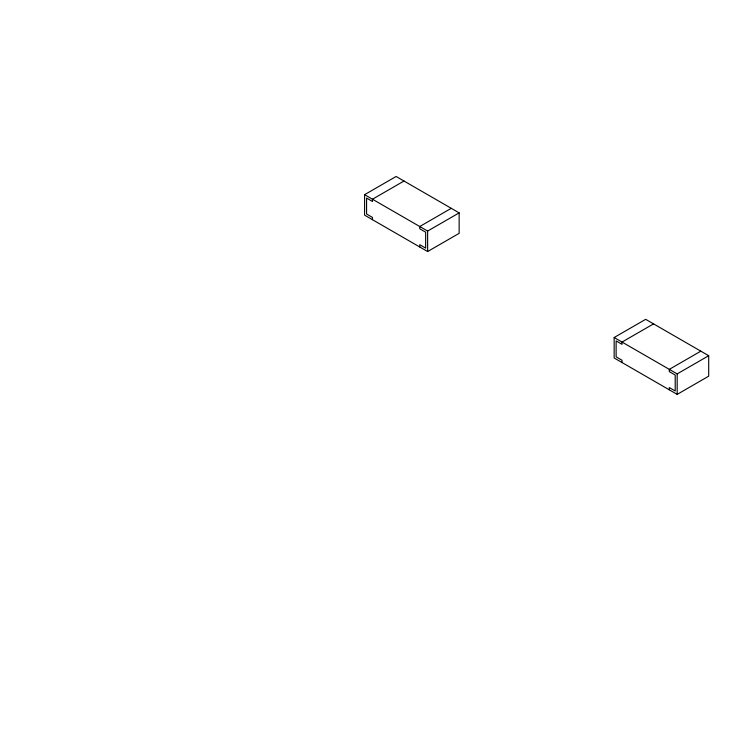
<?xml version="1.0" encoding="UTF-8"?>
<svg xmlns="http://www.w3.org/2000/svg" width="746" height="746" viewBox="0 0 746 746"><rect width="100%" height="100%" fill="white"/><g stroke="black" fill="none" stroke-linecap="round" stroke-linejoin="round"><path stroke-width="1.12" d="M364.598 194.678L396.117 176.476L459.144 212.871L459.144 233.339L427.626 251.533L364.598 215.146L364.598 194.678L427.626 231.064L459.144 212.871M403.996 181.026L372.478 199.219L372.478 201.495L366.575 198.082L366.575 214.009L372.478 217.422L372.478 219.697M451.265 208.321L419.756 226.514L419.756 228.789L425.658 232.202L425.658 248.12L419.756 244.707L419.756 246.982M614.154 337.518L645.672 319.325L708.7 355.711L708.7 376.18L677.182 394.373L614.154 357.987L614.154 337.518L677.182 373.905L708.7 355.711M653.552 323.876L622.033 342.069L622.033 344.344L616.131 340.931L616.131 356.849L622.033 360.262L622.033 362.537M700.82 351.161L669.311 369.363L669.311 371.629L675.214 375.042L675.214 390.969L669.311 387.556L669.311 389.832M677.182 373.905L677.182 394.373M427.626 231.064L427.626 251.533"/></g></svg>
